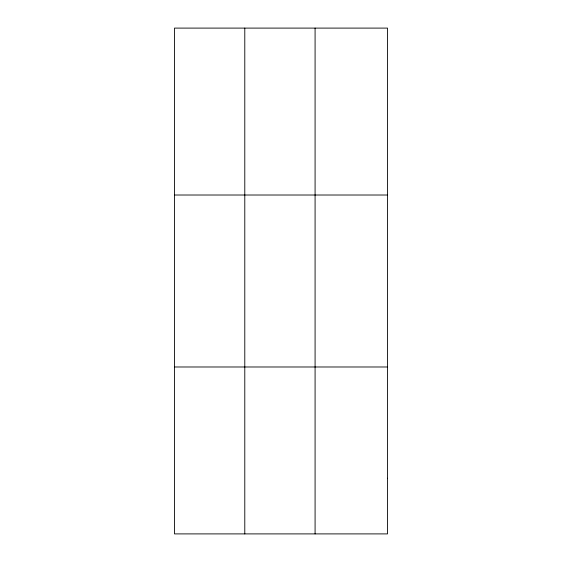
<?xml version="1.0" encoding="UTF-8"?>
<svg xmlns="http://www.w3.org/2000/svg" width="562" height="562" viewBox="0 0 562 562"><rect width="100%" height="100%" fill="white"/><g stroke="black" fill="none" stroke-linecap="round" stroke-linejoin="round"><path stroke-width="0.84" d="M244.786 533.9L244.786 28.1M315.085 533.9L315.085 28.1M174.48 195.014L387.52 195.014M174.48 366.986L387.52 366.986M387.52 478.262L387.52 533.9L174.48 533.9L174.48 28.1L387.52 28.1L387.52 478.262"/></g></svg>
